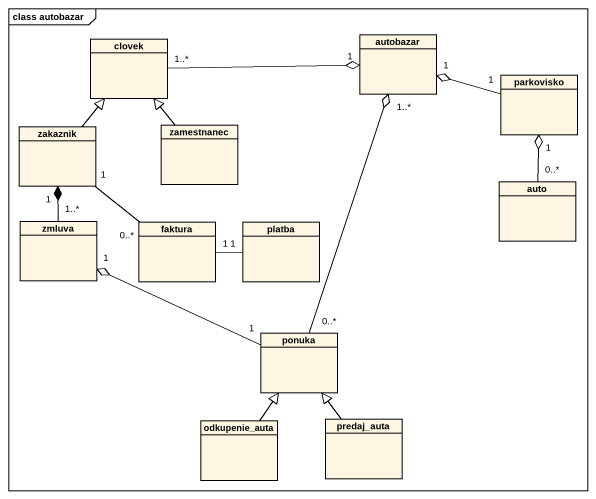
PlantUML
@startuml
mainframe class autobazar
hide circle
hide empty members
class autobazar
class clovek
class parkovisko
class zakaznik
class zamestnanec
class auto
class zmluva
class faktura
class platba
class ponuka
class odkupenie_auta
class predaj_auta
clovek "1..*" -right-o "1" autobazar
parkovisko "1" -left-o "1" autobazar
zakaznik -up-|> clovek
zakaznik "1" -- "0..*" faktura
zamestnanec -up-|> clovek
auto "0..*" -up-o "1" parkovisko
zmluva "1..*" -up-* "1" zakaznik
faktura "1" -right- "1" platba
ponuka "0..*" -up-o "1..*" autobazar
ponuka "1" -left-o "1" zmluva
odkupenie_auta -up-|> ponuka
predaj_auta -up-|> ponuka
@enduml
